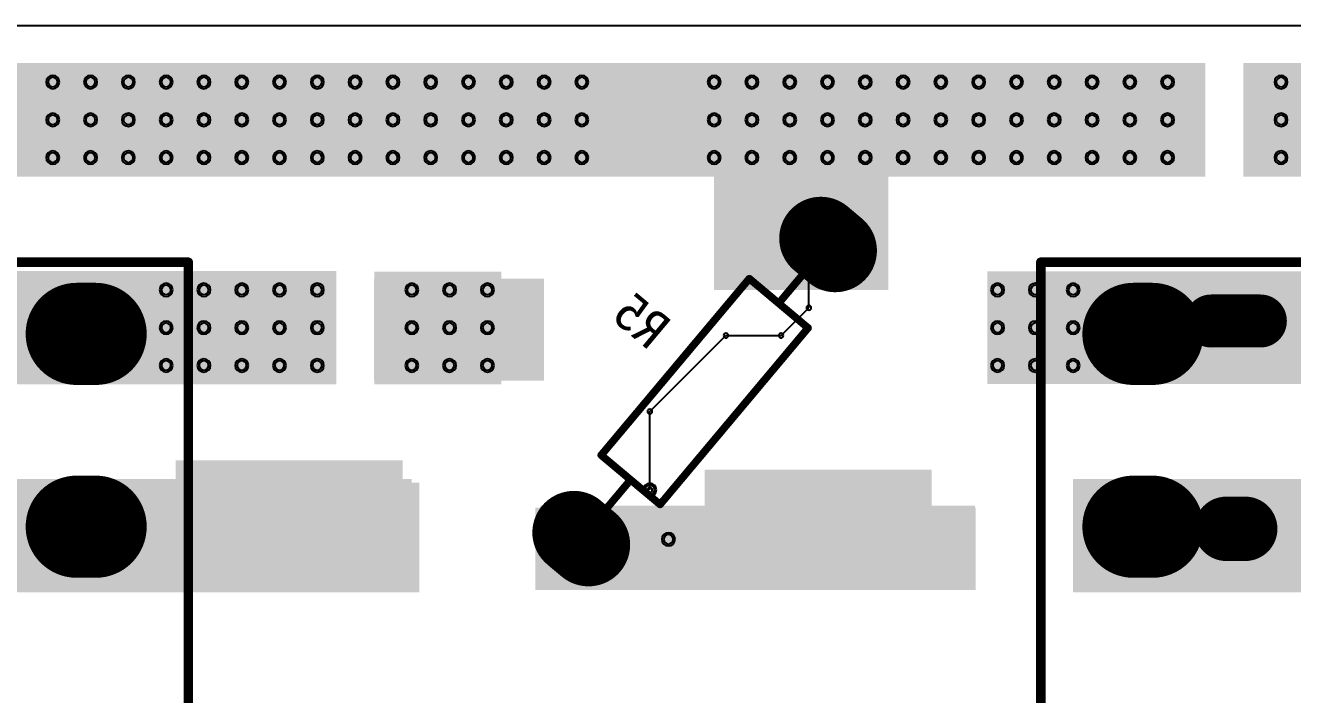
# Model space of a CAD drawing. Header units: inches. Extents: x 32166 to 34772, y 2386 to 4229.
# Drawn here: x 33479.7 to 33624.6, y 3195.5 to 3272.1 of the extents above; entities that cross this region are included whole.
import ezdxf

# ---------------------------------------------------------------- set-up
doc = ezdxf.new("R2010")
doc.units = ezdxf.units.IN
doc.header["$LTSCALE"] = 0.64311
doc.header["$MEASUREMENT"] = 0
for name, color, linetype in [('BOTTOMLAYER', 5, 'CONTINUOUS'), ('BOTTOMOVERLAY', 54, 'CONTINUOUS'), ('BOTTOMPASTE', 16, 'CONTINUOUS'), ('BOTTOMSOLDER', 6, 'CONTINUOUS'), ('KEEPOUTLAYER', 6, 'CONTINUOUS'), ('MULTILAYER', 9, 'CONTINUOUS')]:
    doc.layers.add(name, color=color, linetype=linetype)
doc.styles.get("Standard").update_dxf_attribs({"font": 'txt', "width": 0.8})

msp = doc.modelspace()

# ---------------------------------------------------------------- linework, layer by layer
at = {"layer": 'BOTTOMLAYER'}
for p, q in [((33569.28, 3239.77), (33569.28, 3244.72)), ((33566.1, 3236.59), (33569.28, 3239.77)), ((33551.1, 3227.9), (33559.8, 3236.59)), ((33559.8, 3236.59), (33566.1, 3236.59)), ((33551.1, 3218.96), (33551.1, 3227.9))]:
    msp.add_line(p, q, dxfattribs=at)
for points, const_width in [([(33572.3, 3246.31), (33570.65, 3247.7)], 8.64), ([(33568.78, 3245.14), (33569.78, 3244.31)], 2.16), ([(33485.59, 3236.78), (33487.75, 3236.78)], 10.8), ([(33606.38, 3236.78), (33608.54, 3236.78)], 10.8), ([(33620.89, 3238.26), (33615.27, 3238.26)], 5.18), ([(33485.59, 3214.74), (33487.75, 3214.74)], 10.8), ([(33606.38, 3214.74), (33608.54, 3214.74)], 10.8), ([(33544.09, 3212.68), (33542.43, 3214.07)], 8.64), ([(33619.16, 3214.5), (33617, 3214.5)], 6.48)]:
    msp.add_lwpolyline(points, dxfattribs=dict(at, const_width=const_width))
for points, const_width in [([(33572.03, 3249.35, 1), (33569.26, 3246.04, 1)], 4.32), ([(33573.69, 3247.96, 1), (33570.91, 3244.65, 1)], 4.32), ([(33569.13, 3245.55, 1), (33568.44, 3244.73, 1)], 1.08), ([(33570.12, 3244.72, 1), (33569.43, 3243.89, 1)], 1.08), ([(33488.29, 3236.78, 1), (33482.89, 3236.78, 1)], 5.4), ([(33490.45, 3236.78, 1), (33485.05, 3236.78, 1)], 5.4), ([(33609.08, 3236.78, 1), (33603.68, 3236.78, 1)], 5.4), ([(33611.24, 3236.78, 1), (33605.84, 3236.78, 1)], 5.4), ([(33615.27, 3239.55, 1), (33615.27, 3236.96, 1)], 2.59), ([(33620.89, 3239.55, 1), (33620.89, 3236.96, 1)], 2.59), ([(33488.29, 3214.74, 1), (33482.89, 3214.74, 1)], 5.4), ([(33490.45, 3214.74, 1), (33485.05, 3214.74, 1)], 5.4), ([(33609.08, 3214.74, 1), (33603.68, 3214.74, 1)], 5.4), ([(33611.24, 3214.74, 1), (33605.84, 3214.74, 1)], 5.4), ([(33543.82, 3215.73, 1), (33541.04, 3212.42, 1)], 4.32), ([(33617, 3216.12, 1), (33617, 3212.88, 1)], 3.24), ([(33619.16, 3216.12, 1), (33619.16, 3212.88, 1)], 3.24), ([(33545.48, 3214.34, 1), (33542.7, 3211.03, 1)], 4.32)]:
    msp.add_lwpolyline(points, format="xyb", close=True, dxfattribs=dict(at, const_width=const_width))
for centre, radius, start, end in [((33482.85, 3265.57), 0.54, 0, 180), ((33482.85, 3265.57), 0.54, 180, 0), ((33487.17, 3265.57), 0.54, 0, 180), ((33487.17, 3265.57), 0.54, 180, 0), ((33491.49, 3265.57), 0.54, 0, 180), ((33491.49, 3265.57), 0.54, 180, 0), ((33495.81, 3265.57), 0.54, 0, 180), ((33495.81, 3265.57), 0.54, 180, 0), ((33500.13, 3265.57), 0.54, 0, 180), ((33500.13, 3265.57), 0.54, 180, 0), ((33504.45, 3265.57), 0.54, 0, 180), ((33504.45, 3265.57), 0.54, 180, 0), ((33508.77, 3265.57), 0.54, 0, 180), ((33508.77, 3265.57), 0.54, 180, 0), ((33513.09, 3265.57), 0.54, 0, 180), ((33513.09, 3265.57), 0.54, 180, 0), ((33517.41, 3265.57), 0.54, 0, 180), ((33517.41, 3265.57), 0.54, 180, 0), ((33521.73, 3265.57), 0.54, 0, 180), ((33521.73, 3265.57), 0.54, 180, 0), ((33526.05, 3265.57), 0.54, 0, 180), ((33526.05, 3265.57), 0.54, 180, 0), ((33530.37, 3265.57), 0.54, 0, 180), ((33530.37, 3265.57), 0.54, 180, 0), ((33534.69, 3265.57), 0.54, 0, 180), ((33534.69, 3265.57), 0.54, 180, 0), ((33539.01, 3265.57), 0.54, 0, 180), ((33539.01, 3265.57), 0.54, 180, 0), ((33543.33, 3265.57), 0.54, 0, 180), ((33543.33, 3265.57), 0.54, 180, 0), ((33558.45, 3265.57), 0.54, 0, 180), ((33558.45, 3265.57), 0.54, 180, 0), ((33562.77, 3265.57), 0.54, 0, 180), ((33562.77, 3265.57), 0.54, 180, 0), ((33567.09, 3265.57), 0.54, 0, 180), ((33567.09, 3265.57), 0.54, 180, 0), ((33571.41, 3265.57), 0.54, 0, 180), ((33571.41, 3265.57), 0.54, 180, 0), ((33575.73, 3265.57), 0.54, 0, 180), ((33575.73, 3265.57), 0.54, 180, 0), ((33580.05, 3265.57), 0.54, 0, 180), ((33580.05, 3265.57), 0.54, 180, 0), ((33584.37, 3265.57), 0.54, 0, 180), ((33584.37, 3265.57), 0.54, 180, 0), ((33588.69, 3265.57), 0.54, 0, 180), ((33588.69, 3265.57), 0.54, 180, 0), ((33593.01, 3265.57), 0.54, 0, 180), ((33593.01, 3265.57), 0.54, 180, 0), ((33597.33, 3265.57), 0.54, 0, 180), ((33597.33, 3265.57), 0.54, 180, 0), ((33601.65, 3265.57), 0.54, 0, 180), ((33601.65, 3265.57), 0.54, 180, 0), ((33605.97, 3265.57), 0.54, 0, 180), ((33605.97, 3265.57), 0.54, 180, 0), ((33610.29, 3265.57), 0.54, 0, 180), ((33610.29, 3265.57), 0.54, 180, 0), ((33623.25, 3265.57), 0.54, 0, 180), ((33623.25, 3265.57), 0.54, 180, 0), ((33482.85, 3261.25), 0.54, 0, 180), ((33482.85, 3261.25), 0.54, 180, 0), ((33487.17, 3261.25), 0.54, 0, 180), ((33487.17, 3261.25), 0.54, 180, 0), ((33491.49, 3261.25), 0.54, 0, 180), ((33491.49, 3261.25), 0.54, 180, 0), ((33495.81, 3261.25), 0.54, 0, 180), ((33495.81, 3261.25), 0.54, 180, 0), ((33500.13, 3261.25), 0.54, 0, 180), ((33500.13, 3261.25), 0.54, 180, 0), ((33504.45, 3261.25), 0.54, 0, 180), ((33504.45, 3261.25), 0.54, 180, 0), ((33508.77, 3261.25), 0.54, 0, 180), ((33508.77, 3261.25), 0.54, 180, 0), ((33513.09, 3261.25), 0.54, 0, 180), ((33513.09, 3261.25), 0.54, 180, 0), ((33517.41, 3261.25), 0.54, 0, 180), ((33517.41, 3261.25), 0.54, 180, 0), ((33521.73, 3261.25), 0.54, 0, 180), ((33521.73, 3261.25), 0.54, 180, 0), ((33526.05, 3261.25), 0.54, 0, 180), ((33526.05, 3261.25), 0.54, 180, 0), ((33530.37, 3261.25), 0.54, 0, 180), ((33530.37, 3261.25), 0.54, 180, 0), ((33534.69, 3261.25), 0.54, 0, 180), ((33534.69, 3261.25), 0.54, 180, 0), ((33539.01, 3261.25), 0.54, 0, 180), ((33539.01, 3261.25), 0.54, 180, 0), ((33543.33, 3261.25), 0.54, 0, 180), ((33543.33, 3261.25), 0.54, 180, 0), ((33558.45, 3261.25), 0.54, 0, 180), ((33558.45, 3261.25), 0.54, 180, 0), ((33562.77, 3261.25), 0.54, 0, 180), ((33562.77, 3261.25), 0.54, 180, 0), ((33567.09, 3261.25), 0.54, 0, 180), ((33567.09, 3261.25), 0.54, 180, 0), ((33571.41, 3261.25), 0.54, 0, 180), ((33571.41, 3261.25), 0.54, 180, 0), ((33575.73, 3261.25), 0.54, 0, 180), ((33575.73, 3261.25), 0.54, 180, 0), ((33580.05, 3261.25), 0.54, 0, 180), ((33580.05, 3261.25), 0.54, 180, 0), ((33584.37, 3261.25), 0.54, 0, 180), ((33584.37, 3261.25), 0.54, 180, 0), ((33588.69, 3261.25), 0.54, 0, 180), ((33588.69, 3261.25), 0.54, 180, 0), ((33593.01, 3261.25), 0.54, 0, 180), ((33593.01, 3261.25), 0.54, 180, 0), ((33597.33, 3261.25), 0.54, 0, 180), ((33597.33, 3261.25), 0.54, 180, 0), ((33601.65, 3261.25), 0.54, 0, 180), ((33601.65, 3261.25), 0.54, 180, 0), ((33605.97, 3261.25), 0.54, 0, 180), ((33605.97, 3261.25), 0.54, 180, 0), ((33610.29, 3261.25), 0.54, 0, 180), ((33610.29, 3261.25), 0.54, 180, 0), ((33623.25, 3261.25), 0.54, 0, 180), ((33623.25, 3261.25), 0.54, 180, 0), ((33482.85, 3256.93), 0.54, 0, 180), ((33482.85, 3256.93), 0.54, 180, 0), ((33487.17, 3256.93), 0.54, 0, 180), ((33487.17, 3256.93), 0.54, 180, 0), ((33491.49, 3256.93), 0.54, 0, 180), ((33491.49, 3256.93), 0.54, 180, 0), ((33495.81, 3256.93), 0.54, 0, 180), ((33495.81, 3256.93), 0.54, 180, 0), ((33500.13, 3256.93), 0.54, 0, 180), ((33500.13, 3256.93), 0.54, 180, 0), ((33504.45, 3256.93), 0.54, 0, 180), ((33504.45, 3256.93), 0.54, 180, 0), ((33508.77, 3256.93), 0.54, 0, 180), ((33508.77, 3256.93), 0.54, 180, 0), ((33513.09, 3256.93), 0.54, 0, 180), ((33513.09, 3256.93), 0.54, 180, 0), ((33517.41, 3256.93), 0.54, 0, 180), ((33517.41, 3256.93), 0.54, 180, 0), ((33521.73, 3256.93), 0.54, 0, 180), ((33521.73, 3256.93), 0.54, 180, 0), ((33526.05, 3256.93), 0.54, 0, 180), ((33526.05, 3256.93), 0.54, 180, 0), ((33530.37, 3256.93), 0.54, 0, 180), ((33530.37, 3256.93), 0.54, 180, 0), ((33534.69, 3256.93), 0.54, 0, 180), ((33534.69, 3256.93), 0.54, 180, 0), ((33539.01, 3256.93), 0.54, 0, 180), ((33539.01, 3256.93), 0.54, 180, 0), ((33543.33, 3256.93), 0.54, 0, 180), ((33543.33, 3256.93), 0.54, 180, 0), ((33558.45, 3256.93), 0.54, 0, 180), ((33558.45, 3256.93), 0.54, 180, 0), ((33562.77, 3256.93), 0.54, 0, 180), ((33562.77, 3256.93), 0.54, 180, 0), ((33567.09, 3256.93), 0.54, 0, 180), ((33567.09, 3256.93), 0.54, 180, 0), ((33571.41, 3256.93), 0.54, 0, 180), ((33571.41, 3256.93), 0.54, 180, 0), ((33575.73, 3256.93), 0.54, 0, 180), ((33575.73, 3256.93), 0.54, 180, 0), ((33580.05, 3256.93), 0.54, 0, 180), ((33580.05, 3256.93), 0.54, 180, 0), ((33584.37, 3256.93), 0.54, 0, 180), ((33584.37, 3256.93), 0.54, 180, 0), ((33588.69, 3256.93), 0.54, 0, 180), ((33588.69, 3256.93), 0.54, 180, 0), ((33593.01, 3256.93), 0.54, 0, 180), ((33593.01, 3256.93), 0.54, 180, 0), ((33597.33, 3256.93), 0.54, 0, 180), ((33597.33, 3256.93), 0.54, 180, 0), ((33601.65, 3256.93), 0.54, 0, 180), ((33601.65, 3256.93), 0.54, 180, 0), ((33605.97, 3256.93), 0.54, 0, 180), ((33605.97, 3256.93), 0.54, 180, 0), ((33610.29, 3256.93), 0.54, 0, 180), ((33610.29, 3256.93), 0.54, 180, 0), ((33623.25, 3256.93), 0.54, 0, 180), ((33623.25, 3256.93), 0.54, 180, 0), ((33569.28, 3244.72), 0.274, 0, 180), ((33569.28, 3244.72), 0.274, 180, 0), ((33495.81, 3241.81), 0.54, 0, 180), ((33500.13, 3241.81), 0.54, 0, 180), ((33504.45, 3241.81), 0.54, 0, 180), ((33508.77, 3241.81), 0.54, 0, 180), ((33513.09, 3241.81), 0.54, 0, 180), ((33523.89, 3241.81), 0.54, 0, 180), ((33528.21, 3241.81), 0.54, 0, 180), ((33532.53, 3241.81), 0.54, 0, 180), ((33590.85, 3241.81), 0.54, 0, 180), ((33595.17, 3241.81), 0.54, 0, 180), ((33599.49, 3241.81), 0.54, 0, 180), ((33495.81, 3241.81), 0.54, 180, 0), ((33500.13, 3241.81), 0.54, 180, 0), ((33504.45, 3241.81), 0.54, 180, 0), ((33508.77, 3241.81), 0.54, 180, 0), ((33513.09, 3241.81), 0.54, 180, 0), ((33523.89, 3241.81), 0.54, 180, 0), ((33528.21, 3241.81), 0.54, 180, 0), ((33532.53, 3241.81), 0.54, 180, 0), ((33590.85, 3241.81), 0.54, 180, 0), ((33595.17, 3241.81), 0.54, 180, 0), ((33599.49, 3241.81), 0.54, 180, 0), ((33569.28, 3239.77), 0.274, 0, 180), ((33569.28, 3239.77), 0.274, 0, 180), ((33569.28, 3239.77), 0.274, 180, 0), ((33569.28, 3239.77), 0.274, 180, 0), ((33495.81, 3237.49), 0.54, 0, 180), ((33500.13, 3237.49), 0.54, 0, 180), ((33504.45, 3237.49), 0.54, 0, 180), ((33508.77, 3237.49), 0.54, 0, 180), ((33513.09, 3237.49), 0.54, 0, 180), ((33523.89, 3237.49), 0.54, 0, 180), ((33528.21, 3237.49), 0.54, 0, 180), ((33532.53, 3237.49), 0.54, 0, 180), ((33590.85, 3237.49), 0.54, 0, 180), ((33595.17, 3237.49), 0.54, 0, 180), ((33599.49, 3237.49), 0.54, 0, 180), ((33495.81, 3237.49), 0.54, 180, 0), ((33500.13, 3237.49), 0.54, 180, 0), ((33504.45, 3237.49), 0.54, 180, 0), ((33508.77, 3237.49), 0.54, 180, 0), ((33513.09, 3237.49), 0.54, 180, 0), ((33523.89, 3237.49), 0.54, 180, 0), ((33528.21, 3237.49), 0.54, 180, 0), ((33532.53, 3237.49), 0.54, 180, 0), ((33559.8, 3236.59), 0.274, 0, 180), ((33559.8, 3236.59), 0.274, 0, 180), ((33559.8, 3236.59), 0.274, 180, 0), ((33559.8, 3236.59), 0.274, 180, 0), ((33566.1, 3236.59), 0.274, 0, 180), ((33566.1, 3236.59), 0.274, 0, 180), ((33566.1, 3236.59), 0.274, 180, 0), ((33566.1, 3236.59), 0.274, 180, 0), ((33590.85, 3237.49), 0.54, 180, 0), ((33595.17, 3237.49), 0.54, 180, 0), ((33599.49, 3237.49), 0.54, 180, 0), ((33495.81, 3233.17), 0.54, 0, 180), ((33500.13, 3233.17), 0.54, 0, 180), ((33504.45, 3233.17), 0.54, 0, 180), ((33508.77, 3233.17), 0.54, 0, 180), ((33513.09, 3233.17), 0.54, 0, 180), ((33523.89, 3233.17), 0.54, 0, 180), ((33528.21, 3233.17), 0.54, 0, 180), ((33532.53, 3233.17), 0.54, 0, 180), ((33590.85, 3233.17), 0.54, 0, 180), ((33595.17, 3233.17), 0.54, 0, 180), ((33599.49, 3233.17), 0.54, 0, 180), ((33495.81, 3233.17), 0.54, 180, 0), ((33500.13, 3233.17), 0.54, 180, 0), ((33504.45, 3233.17), 0.54, 180, 0), ((33508.77, 3233.17), 0.54, 180, 0), ((33513.09, 3233.17), 0.54, 180, 0), ((33523.89, 3233.17), 0.54, 180, 0), ((33528.21, 3233.17), 0.54, 180, 0), ((33532.53, 3233.17), 0.54, 180, 0), ((33590.85, 3233.17), 0.54, 180, 0), ((33595.17, 3233.17), 0.54, 180, 0), ((33599.49, 3233.17), 0.54, 180, 0), ((33551.1, 3227.9), 0.274, 0, 180), ((33551.1, 3227.9), 0.274, 0, 180), ((33551.1, 3227.9), 0.274, 180, 0), ((33551.1, 3227.9), 0.274, 180, 0), ((33551.1, 3218.96), 0.54, 0, 180), ((33551.1, 3218.96), 0.54, 180, 0), ((33551.1, 3218.96), 0.274, 0, 180), ((33551.1, 3218.96), 0.274, 180, 0), ((33553.22, 3213.3), 0.54, 0, 180), ((33553.22, 3213.3), 0.54, 180, 0)]:
    msp.add_arc(centre, radius, start, end, dxfattribs=at)
for points in [[(33141.57, 3254.77), (33614.61, 3254.77), (33141.57, 3267.73), (33614.61, 3267.73)], [(33618.93, 3254.77), (34058.14, 3254.77), (33618.93, 3267.73), (34058.14, 3267.73)], [(33558.45, 3241.81), (33577.89, 3241.81), (33558.45, 3256.93), (33577.89, 3256.93)], [(33414.16, 3231.01), (33498.18, 3231.01), (33414.16, 3243.97), (33498.18, 3243.97)], [(33495.81, 3231.01), (33515.25, 3231.01), (33495.81, 3243.97), (33515.25, 3243.97)], [(33519.61, 3231.01), (33534.13, 3231.01), (33519.61, 3243.88), (33534.13, 3243.88)], [(33589.68, 3231.05), (33658.5, 3231.05), (33589.68, 3243.93), (33658.5, 3243.93)], [(33522.4, 3221.9), (33497.34, 3221.9), (33522.4, 3211.1), (33497.34, 3211.1)], [(33582.88, 3220.82), (33557.82, 3220.82), (33582.88, 3212.18), (33557.82, 3212.18)], [(33446.13, 3207.25), (33523.89, 3207.25), (33446.13, 3220.21), (33523.89, 3220.21)], [(33599.49, 3207.25), (33677.25, 3207.25), (33599.49, 3220.21), (33677.25, 3220.21)], [(33538.01, 3207.51), (33588.34, 3207.51), (33538.01, 3216.93), (33588.34, 3216.93)]]:
    msp.add_solid(points, dxfattribs=at)
at = {"layer": 'BOTTOMOVERLAY'}
for points, const_width in [([(33442.18, 3244.98), (33498.34, 3244.98)], 1.08), ([(33498.34, 3119.7), (33498.34, 3244.98)], 1.08), ([(33595.79, 3119.7), (33595.79, 3244.98)], 1.08), ([(33595.79, 3244.98), (33651.95, 3244.98)], 1.08), ([(33565.83, 3240.28), (33568.65, 3243.64)], 0.864), ([(33545.54, 3222.92), (33562.47, 3243.1)], 0.864), ([(33562.47, 3243.1), (33569.19, 3237.46)], 0.864), ([(33552.27, 3217.28), (33569.19, 3237.46)], 0.864), ([(33545.54, 3222.92), (33552.27, 3217.28)], 0.864), ([(33546.08, 3216.74), (33548.9, 3220.1)], 0.864)]:
    msp.add_lwpolyline(points, dxfattribs=dict(at, const_width=const_width))
for points, const_width in [([(33498.61, 3244.98, 1), (33498.07, 3244.98, 1)], 0.54), ([(33498.61, 3244.98, 1), (33498.07, 3244.98, 1)], 0.54), ([(33596.06, 3244.98, 1), (33595.52, 3244.98, 1)], 0.54), ([(33596.06, 3244.98, 1), (33595.52, 3244.98, 1)], 0.54), ([(33568.79, 3243.8, 1), (33568.51, 3243.47, 1)], 0.432), ([(33562.61, 3243.26, 1), (33562.33, 3242.93, 1)], 0.432), ([(33562.61, 3243.26, 1), (33562.33, 3242.93, 1)], 0.432), ([(33565.97, 3240.44, 1), (33565.69, 3240.11, 1)], 0.432), ([(33569.33, 3237.62, 1), (33569.05, 3237.29, 1)], 0.432), ([(33569.33, 3237.62, 1), (33569.05, 3237.29, 1)], 0.432), ([(33545.68, 3223.09, 1), (33545.4, 3222.76, 1)], 0.432), ([(33545.68, 3223.09, 1), (33545.4, 3222.76, 1)], 0.432), ([(33549.04, 3220.27, 1), (33548.76, 3219.94, 1)], 0.432), ([(33552.4, 3217.45, 1), (33552.13, 3217.12, 1)], 0.432), ([(33552.4, 3217.45, 1), (33552.13, 3217.12, 1)], 0.432), ([(33546.22, 3216.91, 1), (33545.94, 3216.58, 1)], 0.432)]:
    msp.add_lwpolyline(points, format="xyb", close=True, dxfattribs=dict(at, const_width=const_width))
at = {"layer": 'BOTTOMPASTE'}
for points, const_width in [([(33572.3, 3246.31), (33570.65, 3247.7)], 8.64), ([(33568.78, 3245.14), (33569.78, 3244.31)], 2.16)]:
    msp.add_lwpolyline(points, dxfattribs=dict(at, const_width=const_width))
for points, const_width in [([(33572.03, 3249.35, 1), (33569.26, 3246.04, 1)], 4.32), ([(33573.69, 3247.96, 1), (33570.91, 3244.65, 1)], 4.32), ([(33569.13, 3245.55, 1), (33568.44, 3244.73, 1)], 1.08), ([(33570.12, 3244.72, 1), (33569.43, 3243.89, 1)], 1.08)]:
    msp.add_lwpolyline(points, format="xyb", close=True, dxfattribs=dict(at, const_width=const_width))
at = {"layer": 'BOTTOMSOLDER'}
for points, const_width in [([(33572.3, 3246.31), (33570.65, 3247.7)], 9.52), ([(33568.78, 3245.14), (33569.78, 3244.31)], 3.04), ([(33485.59, 3236.78), (33487.75, 3236.78)], 11.68), ([(33606.38, 3236.78), (33608.54, 3236.78)], 11.68), ([(33620.89, 3238.26), (33615.27, 3238.26)], 6.06), ([(33485.59, 3214.74), (33487.75, 3214.74)], 11.68), ([(33606.38, 3214.74), (33608.54, 3214.74)], 11.68), ([(33544.09, 3212.68), (33542.43, 3214.07)], 9.52), ([(33619.16, 3214.5), (33617, 3214.5)], 7.36)]:
    msp.add_lwpolyline(points, dxfattribs=dict(at, const_width=const_width))
for points, const_width in [([(33572.18, 3249.52, 1), (33569.12, 3245.87, 1)], 4.76), ([(33573.83, 3248.13, 1), (33570.77, 3244.48, 1)], 4.76), ([(33569.27, 3245.72, 1), (33568.3, 3244.56, 1)], 1.52), ([(33570.27, 3244.89, 1), (33569.29, 3243.73, 1)], 1.52), ([(33488.51, 3236.78, 1), (33482.67, 3236.78, 1)], 5.84), ([(33490.67, 3236.78, 1), (33484.83, 3236.78, 1)], 5.84), ([(33609.3, 3236.78, 1), (33603.46, 3236.78, 1)], 5.84), ([(33611.46, 3236.78, 1), (33605.62, 3236.78, 1)], 5.84), ([(33615.27, 3239.77, 1), (33615.27, 3236.74, 1)], 3.03), ([(33620.89, 3239.77, 1), (33620.89, 3236.74, 1)], 3.03), ([(33488.51, 3214.74, 1), (33482.67, 3214.74, 1)], 5.84), ([(33490.67, 3214.74, 1), (33484.83, 3214.74, 1)], 5.84), ([(33609.3, 3214.74, 1), (33603.46, 3214.74, 1)], 5.84), ([(33611.46, 3214.74, 1), (33605.62, 3214.74, 1)], 5.84), ([(33543.96, 3215.9, 1), (33540.9, 3212.25, 1)], 4.76), ([(33617, 3216.34, 1), (33617, 3212.66, 1)], 3.68), ([(33619.16, 3216.34, 1), (33619.16, 3212.66, 1)], 3.68), ([(33545.62, 3214.51, 1), (33542.56, 3210.86, 1)], 4.76)]:
    msp.add_lwpolyline(points, format="xyb", close=True, dxfattribs=dict(at, const_width=const_width))
for centre, start, end in [((33482.85, 3265.57), 0, 180), ((33482.85, 3265.57), 180, 0), ((33487.17, 3265.57), 0, 180), ((33487.17, 3265.57), 180, 0), ((33491.49, 3265.57), 0, 180), ((33491.49, 3265.57), 180, 0), ((33495.81, 3265.57), 0, 180), ((33495.81, 3265.57), 180, 0), ((33500.13, 3265.57), 0, 180), ((33500.13, 3265.57), 180, 0), ((33504.45, 3265.57), 0, 180), ((33504.45, 3265.57), 180, 0), ((33508.77, 3265.57), 0, 180), ((33508.77, 3265.57), 180, 0), ((33513.09, 3265.57), 0, 180), ((33513.09, 3265.57), 180, 0), ((33517.41, 3265.57), 0, 180), ((33517.41, 3265.57), 180, 0), ((33521.73, 3265.57), 0, 180), ((33521.73, 3265.57), 180, 0), ((33526.05, 3265.57), 0, 180), ((33526.05, 3265.57), 180, 0), ((33530.37, 3265.57), 0, 180), ((33530.37, 3265.57), 180, 0), ((33534.69, 3265.57), 0, 180), ((33534.69, 3265.57), 180, 0), ((33539.01, 3265.57), 0, 180), ((33539.01, 3265.57), 180, 0), ((33543.33, 3265.57), 0, 180), ((33543.33, 3265.57), 180, 0), ((33558.45, 3265.57), 0, 180), ((33558.45, 3265.57), 180, 0), ((33562.77, 3265.57), 0, 180), ((33562.77, 3265.57), 180, 0), ((33567.09, 3265.57), 0, 180), ((33567.09, 3265.57), 180, 0), ((33571.41, 3265.57), 0, 180), ((33571.41, 3265.57), 180, 0), ((33575.73, 3265.57), 0, 180), ((33575.73, 3265.57), 180, 0), ((33580.05, 3265.57), 0, 180), ((33580.05, 3265.57), 180, 0), ((33584.37, 3265.57), 0, 180), ((33584.37, 3265.57), 180, 0), ((33588.69, 3265.57), 0, 180), ((33588.69, 3265.57), 180, 0), ((33593.01, 3265.57), 0, 180), ((33593.01, 3265.57), 180, 0), ((33597.33, 3265.57), 0, 180), ((33597.33, 3265.57), 180, 0), ((33601.65, 3265.57), 0, 180), ((33601.65, 3265.57), 180, 0), ((33605.97, 3265.57), 0, 180), ((33605.97, 3265.57), 180, 0), ((33610.29, 3265.57), 0, 180), ((33610.29, 3265.57), 180, 0), ((33623.25, 3265.57), 0, 180), ((33623.25, 3265.57), 180, 0), ((33482.85, 3261.25), 0, 180), ((33482.85, 3261.25), 180, 0), ((33487.17, 3261.25), 0, 180), ((33487.17, 3261.25), 180, 0), ((33491.49, 3261.25), 0, 180), ((33491.49, 3261.25), 180, 0), ((33495.81, 3261.25), 0, 180), ((33495.81, 3261.25), 180, 0), ((33500.13, 3261.25), 0, 180), ((33500.13, 3261.25), 180, 0), ((33504.45, 3261.25), 0, 180), ((33504.45, 3261.25), 180, 0), ((33508.77, 3261.25), 0, 180), ((33508.77, 3261.25), 180, 0), ((33513.09, 3261.25), 0, 180), ((33513.09, 3261.25), 180, 0), ((33517.41, 3261.25), 0, 180), ((33517.41, 3261.25), 180, 0), ((33521.73, 3261.25), 0, 180), ((33521.73, 3261.25), 180, 0), ((33526.05, 3261.25), 0, 180), ((33526.05, 3261.25), 180, 0), ((33530.37, 3261.25), 0, 180), ((33530.37, 3261.25), 180, 0), ((33534.69, 3261.25), 0, 180), ((33534.69, 3261.25), 180, 0), ((33539.01, 3261.25), 0, 180), ((33539.01, 3261.25), 180, 0), ((33543.33, 3261.25), 0, 180), ((33543.33, 3261.25), 180, 0), ((33558.45, 3261.25), 0, 180), ((33558.45, 3261.25), 180, 0), ((33562.77, 3261.25), 0, 180), ((33562.77, 3261.25), 180, 0), ((33567.09, 3261.25), 0, 180), ((33567.09, 3261.25), 180, 0), ((33571.41, 3261.25), 0, 180), ((33571.41, 3261.25), 180, 0), ((33575.73, 3261.25), 0, 180), ((33575.73, 3261.25), 180, 0), ((33580.05, 3261.25), 0, 180), ((33580.05, 3261.25), 180, 0), ((33584.37, 3261.25), 0, 180), ((33584.37, 3261.25), 180, 0), ((33588.69, 3261.25), 0, 180), ((33588.69, 3261.25), 180, 0), ((33593.01, 3261.25), 0, 180), ((33593.01, 3261.25), 180, 0), ((33597.33, 3261.25), 0, 180), ((33597.33, 3261.25), 180, 0), ((33601.65, 3261.25), 0, 180), ((33601.65, 3261.25), 180, 0), ((33605.97, 3261.25), 0, 180), ((33605.97, 3261.25), 180, 0), ((33610.29, 3261.25), 0, 180), ((33610.29, 3261.25), 180, 0), ((33623.25, 3261.25), 0, 180), ((33623.25, 3261.25), 180, 0), ((33482.85, 3256.93), 0, 180), ((33482.85, 3256.93), 180, 0), ((33487.17, 3256.93), 0, 180), ((33487.17, 3256.93), 180, 0), ((33491.49, 3256.93), 0, 180), ((33491.49, 3256.93), 180, 0), ((33495.81, 3256.93), 0, 180), ((33495.81, 3256.93), 180, 0), ((33500.13, 3256.93), 0, 180), ((33500.13, 3256.93), 180, 0), ((33504.45, 3256.93), 0, 180), ((33504.45, 3256.93), 180, 0), ((33508.77, 3256.93), 0, 180), ((33508.77, 3256.93), 180, 0), ((33513.09, 3256.93), 0, 180), ((33513.09, 3256.93), 180, 0), ((33517.41, 3256.93), 0, 180), ((33517.41, 3256.93), 180, 0), ((33521.73, 3256.93), 0, 180), ((33521.73, 3256.93), 180, 0), ((33526.05, 3256.93), 0, 180), ((33526.05, 3256.93), 180, 0), ((33530.37, 3256.93), 0, 180), ((33530.37, 3256.93), 180, 0), ((33534.69, 3256.93), 0, 180), ((33534.69, 3256.93), 180, 0), ((33539.01, 3256.93), 0, 180), ((33539.01, 3256.93), 180, 0), ((33543.33, 3256.93), 0, 180), ((33543.33, 3256.93), 180, 0), ((33558.45, 3256.93), 0, 180), ((33558.45, 3256.93), 180, 0), ((33562.77, 3256.93), 0, 180), ((33562.77, 3256.93), 180, 0), ((33567.09, 3256.93), 0, 180), ((33567.09, 3256.93), 180, 0), ((33571.41, 3256.93), 0, 180), ((33571.41, 3256.93), 180, 0), ((33575.73, 3256.93), 0, 180), ((33575.73, 3256.93), 180, 0), ((33580.05, 3256.93), 0, 180), ((33580.05, 3256.93), 180, 0), ((33584.37, 3256.93), 0, 180), ((33584.37, 3256.93), 180, 0), ((33588.69, 3256.93), 0, 180), ((33588.69, 3256.93), 180, 0), ((33593.01, 3256.93), 0, 180), ((33593.01, 3256.93), 180, 0), ((33597.33, 3256.93), 0, 180), ((33597.33, 3256.93), 180, 0), ((33601.65, 3256.93), 0, 180), ((33601.65, 3256.93), 180, 0), ((33605.97, 3256.93), 0, 180), ((33605.97, 3256.93), 180, 0), ((33610.29, 3256.93), 0, 180), ((33610.29, 3256.93), 180, 0), ((33623.25, 3256.93), 0, 180), ((33623.25, 3256.93), 180, 0), ((33495.81, 3241.81), 0, 180), ((33500.13, 3241.81), 0, 180), ((33504.45, 3241.81), 0, 180), ((33508.77, 3241.81), 0, 180), ((33513.09, 3241.81), 0, 180), ((33523.89, 3241.81), 0, 180), ((33528.21, 3241.81), 0, 180), ((33532.53, 3241.81), 0, 180), ((33590.85, 3241.81), 0, 180), ((33595.17, 3241.81), 0, 180), ((33599.49, 3241.81), 0, 180), ((33495.81, 3241.81), 180, 0), ((33500.13, 3241.81), 180, 0), ((33504.45, 3241.81), 180, 0), ((33508.77, 3241.81), 180, 0), ((33513.09, 3241.81), 180, 0), ((33523.89, 3241.81), 180, 0), ((33528.21, 3241.81), 180, 0), ((33532.53, 3241.81), 180, 0), ((33590.85, 3241.81), 180, 0), ((33595.17, 3241.81), 180, 0), ((33599.49, 3241.81), 180, 0), ((33495.81, 3237.49), 0, 180), ((33500.13, 3237.49), 0, 180), ((33504.45, 3237.49), 0, 180), ((33508.77, 3237.49), 0, 180), ((33513.09, 3237.49), 0, 180), ((33523.89, 3237.49), 0, 180), ((33528.21, 3237.49), 0, 180), ((33532.53, 3237.49), 0, 180), ((33590.85, 3237.49), 0, 180), ((33595.17, 3237.49), 0, 180), ((33599.49, 3237.49), 0, 180), ((33495.81, 3237.49), 180, 0), ((33500.13, 3237.49), 180, 0), ((33504.45, 3237.49), 180, 0), ((33508.77, 3237.49), 180, 0), ((33513.09, 3237.49), 180, 0), ((33523.89, 3237.49), 180, 0), ((33528.21, 3237.49), 180, 0), ((33532.53, 3237.49), 180, 0), ((33590.85, 3237.49), 180, 0), ((33595.17, 3237.49), 180, 0), ((33599.49, 3237.49), 180, 0), ((33495.81, 3233.17), 0, 180), ((33500.13, 3233.17), 0, 180), ((33504.45, 3233.17), 0, 180), ((33508.77, 3233.17), 0, 180), ((33513.09, 3233.17), 0, 180), ((33523.89, 3233.17), 0, 180), ((33528.21, 3233.17), 0, 180), ((33532.53, 3233.17), 0, 180), ((33590.85, 3233.17), 0, 180), ((33595.17, 3233.17), 0, 180), ((33599.49, 3233.17), 0, 180), ((33495.81, 3233.17), 180, 0), ((33500.13, 3233.17), 180, 0), ((33504.45, 3233.17), 180, 0), ((33508.77, 3233.17), 180, 0), ((33513.09, 3233.17), 180, 0), ((33523.89, 3233.17), 180, 0), ((33528.21, 3233.17), 180, 0), ((33532.53, 3233.17), 180, 0), ((33590.85, 3233.17), 180, 0), ((33595.17, 3233.17), 180, 0), ((33599.49, 3233.17), 180, 0), ((33551.1, 3218.96), 0, 180), ((33551.1, 3218.96), 180, 0), ((33553.22, 3213.3), 0, 180), ((33553.22, 3213.3), 180, 0)]:
    msp.add_arc(centre, 0.759, start, end, dxfattribs=at)
for points in [[(33141.57, 3255.2), (33614.61, 3255.2), (33141.57, 3267.73), (33614.61, 3267.73)], [(33618.93, 3254.77), (34058.1, 3254.77), (33618.93, 3267.73), (34058.1, 3267.73)], [(33558.45, 3241.81), (33578.36, 3241.81), (33558.45, 3257.28), (33578.36, 3257.28)], [(33497.97, 3231.44), (33515.25, 3231.44), (33497.97, 3243.97), (33515.25, 3243.97)], [(33519.57, 3231.44), (33539.01, 3231.44), (33519.57, 3243.11), (33539.01, 3243.11)], [(33522.83, 3222.34), (33496.9, 3222.34), (33522.83, 3210.66), (33496.9, 3210.66)], [(33583.31, 3221.26), (33557.38, 3221.26), (33583.31, 3211.74), (33557.38, 3211.74)], [(33446.13, 3207.25), (33524.75, 3207.25), (33446.13, 3219.78), (33524.75, 3219.78)], [(33599.49, 3208.11), (33676.82, 3208.11), (33599.49, 3219.78), (33676.82, 3219.78)], [(33538.58, 3208.11), (33588.26, 3208.11), (33538.58, 3217.14), (33588.26, 3217.14)]]:
    msp.add_solid(points, dxfattribs=at)
at = {"layer": 'KEEPOUTLAYER'}
msp.add_line((32893.17, 3272.05), (34340.37, 3272.05), dxfattribs=at)
at = {"layer": 'MULTILAYER'}
for points, const_width in [([(33485.59, 3236.78), (33487.75, 3236.78)], 10.8), ([(33606.38, 3236.78), (33608.54, 3236.78)], 10.8), ([(33620.89, 3238.26), (33615.27, 3238.26)], 5.18), ([(33485.59, 3214.74), (33487.75, 3214.74)], 10.8), ([(33606.38, 3214.74), (33608.54, 3214.74)], 10.8), ([(33544.09, 3212.68), (33542.43, 3214.07)], 8.64), ([(33619.16, 3214.5), (33617, 3214.5)], 6.48)]:
    msp.add_lwpolyline(points, dxfattribs=dict(at, const_width=const_width))
for points, const_width in [([(33488.29, 3236.78, 1), (33482.89, 3236.78, 1)], 5.4), ([(33490.45, 3236.78, 1), (33485.05, 3236.78, 1)], 5.4), ([(33609.08, 3236.78, 1), (33603.68, 3236.78, 1)], 5.4), ([(33611.24, 3236.78, 1), (33605.84, 3236.78, 1)], 5.4), ([(33615.27, 3239.55, 1), (33615.27, 3236.96, 1)], 2.59), ([(33620.89, 3239.55, 1), (33620.89, 3236.96, 1)], 2.59), ([(33488.29, 3214.74, 1), (33482.89, 3214.74, 1)], 5.4), ([(33490.45, 3214.74, 1), (33485.05, 3214.74, 1)], 5.4), ([(33609.08, 3214.74, 1), (33603.68, 3214.74, 1)], 5.4), ([(33611.24, 3214.74, 1), (33605.84, 3214.74, 1)], 5.4), ([(33543.82, 3215.73, 1), (33541.04, 3212.42, 1)], 4.32), ([(33617, 3216.12, 1), (33617, 3212.88, 1)], 3.24), ([(33619.16, 3216.12, 1), (33619.16, 3212.88, 1)], 3.24), ([(33545.48, 3214.34, 1), (33542.7, 3211.03, 1)], 4.32)]:
    msp.add_lwpolyline(points, format="xyb", close=True, dxfattribs=dict(at, const_width=const_width))
for centre, start, end in [((33482.85, 3265.57), 0, 180), ((33482.85, 3265.57), 180, 0), ((33487.17, 3265.57), 0, 180), ((33487.17, 3265.57), 180, 0), ((33491.49, 3265.57), 0, 180), ((33491.49, 3265.57), 180, 0), ((33495.81, 3265.57), 0, 180), ((33495.81, 3265.57), 180, 0), ((33500.13, 3265.57), 0, 180), ((33500.13, 3265.57), 180, 0), ((33504.45, 3265.57), 0, 180), ((33504.45, 3265.57), 180, 0), ((33508.77, 3265.57), 0, 180), ((33508.77, 3265.57), 180, 0), ((33513.09, 3265.57), 0, 180), ((33513.09, 3265.57), 180, 0), ((33517.41, 3265.57), 0, 180), ((33517.41, 3265.57), 180, 0), ((33521.73, 3265.57), 0, 180), ((33521.73, 3265.57), 180, 0), ((33526.05, 3265.57), 0, 180), ((33526.05, 3265.57), 180, 0), ((33530.37, 3265.57), 0, 180), ((33530.37, 3265.57), 180, 0), ((33534.69, 3265.57), 0, 180), ((33534.69, 3265.57), 180, 0), ((33539.01, 3265.57), 0, 180), ((33539.01, 3265.57), 180, 0), ((33543.33, 3265.57), 0, 180), ((33543.33, 3265.57), 180, 0), ((33558.45, 3265.57), 0, 180), ((33558.45, 3265.57), 180, 0), ((33562.77, 3265.57), 0, 180), ((33562.77, 3265.57), 180, 0), ((33567.09, 3265.57), 0, 180), ((33567.09, 3265.57), 180, 0), ((33571.41, 3265.57), 0, 180), ((33571.41, 3265.57), 180, 0), ((33575.73, 3265.57), 0, 180), ((33575.73, 3265.57), 180, 0), ((33580.05, 3265.57), 0, 180), ((33580.05, 3265.57), 180, 0), ((33584.37, 3265.57), 0, 180), ((33584.37, 3265.57), 180, 0), ((33588.69, 3265.57), 0, 180), ((33588.69, 3265.57), 180, 0), ((33593.01, 3265.57), 0, 180), ((33593.01, 3265.57), 180, 0), ((33597.33, 3265.57), 0, 180), ((33597.33, 3265.57), 180, 0), ((33601.65, 3265.57), 0, 180), ((33601.65, 3265.57), 180, 0), ((33605.97, 3265.57), 0, 180), ((33605.97, 3265.57), 180, 0), ((33610.29, 3265.57), 0, 180), ((33610.29, 3265.57), 180, 0), ((33623.25, 3265.57), 0, 180), ((33623.25, 3265.57), 180, 0), ((33482.85, 3261.25), 0, 180), ((33482.85, 3261.25), 180, 0), ((33487.17, 3261.25), 0, 180), ((33487.17, 3261.25), 180, 0), ((33491.49, 3261.25), 0, 180), ((33491.49, 3261.25), 180, 0), ((33495.81, 3261.25), 0, 180), ((33495.81, 3261.25), 180, 0), ((33500.13, 3261.25), 0, 180), ((33500.13, 3261.25), 180, 0), ((33504.45, 3261.25), 0, 180), ((33504.45, 3261.25), 180, 0), ((33508.77, 3261.25), 0, 180), ((33508.77, 3261.25), 180, 0), ((33513.09, 3261.25), 0, 180), ((33513.09, 3261.25), 180, 0), ((33517.41, 3261.25), 0, 180), ((33517.41, 3261.25), 180, 0), ((33521.73, 3261.25), 0, 180), ((33521.73, 3261.25), 180, 0), ((33526.05, 3261.25), 0, 180), ((33526.05, 3261.25), 180, 0), ((33530.37, 3261.25), 0, 180), ((33530.37, 3261.25), 180, 0), ((33534.69, 3261.25), 0, 180), ((33534.69, 3261.25), 180, 0), ((33539.01, 3261.25), 0, 180), ((33539.01, 3261.25), 180, 0), ((33543.33, 3261.25), 0, 180), ((33543.33, 3261.25), 180, 0), ((33558.45, 3261.25), 0, 180), ((33558.45, 3261.25), 180, 0), ((33562.77, 3261.25), 0, 180), ((33562.77, 3261.25), 180, 0), ((33567.09, 3261.25), 0, 180), ((33567.09, 3261.25), 180, 0), ((33571.41, 3261.25), 0, 180), ((33571.41, 3261.25), 180, 0), ((33575.73, 3261.25), 0, 180), ((33575.73, 3261.25), 180, 0), ((33580.05, 3261.25), 0, 180), ((33580.05, 3261.25), 180, 0), ((33584.37, 3261.25), 0, 180), ((33584.37, 3261.25), 180, 0), ((33588.69, 3261.25), 0, 180), ((33588.69, 3261.25), 180, 0), ((33593.01, 3261.25), 0, 180), ((33593.01, 3261.25), 180, 0), ((33597.33, 3261.25), 0, 180), ((33597.33, 3261.25), 180, 0), ((33601.65, 3261.25), 0, 180), ((33601.65, 3261.25), 180, 0), ((33605.97, 3261.25), 0, 180), ((33605.97, 3261.25), 180, 0), ((33610.29, 3261.25), 0, 180), ((33610.29, 3261.25), 180, 0), ((33623.25, 3261.25), 0, 180), ((33623.25, 3261.25), 180, 0), ((33482.85, 3256.93), 0, 180), ((33482.85, 3256.93), 180, 0), ((33487.17, 3256.93), 0, 180), ((33487.17, 3256.93), 180, 0), ((33491.49, 3256.93), 0, 180), ((33491.49, 3256.93), 180, 0), ((33495.81, 3256.93), 0, 180), ((33495.81, 3256.93), 180, 0), ((33500.13, 3256.93), 0, 180), ((33500.13, 3256.93), 180, 0), ((33504.45, 3256.93), 0, 180), ((33504.45, 3256.93), 180, 0), ((33508.77, 3256.93), 0, 180), ((33508.77, 3256.93), 180, 0), ((33513.09, 3256.93), 0, 180), ((33513.09, 3256.93), 180, 0), ((33517.41, 3256.93), 0, 180), ((33517.41, 3256.93), 180, 0), ((33521.73, 3256.93), 0, 180), ((33521.73, 3256.93), 180, 0), ((33526.05, 3256.93), 0, 180), ((33526.05, 3256.93), 180, 0), ((33530.37, 3256.93), 0, 180), ((33530.37, 3256.93), 180, 0), ((33534.69, 3256.93), 0, 180), ((33534.69, 3256.93), 180, 0), ((33539.01, 3256.93), 0, 180), ((33539.01, 3256.93), 180, 0), ((33543.33, 3256.93), 0, 180), ((33543.33, 3256.93), 180, 0), ((33558.45, 3256.93), 0, 180), ((33558.45, 3256.93), 180, 0), ((33562.77, 3256.93), 0, 180), ((33562.77, 3256.93), 180, 0), ((33567.09, 3256.93), 0, 180), ((33567.09, 3256.93), 180, 0), ((33571.41, 3256.93), 0, 180), ((33571.41, 3256.93), 180, 0), ((33575.73, 3256.93), 0, 180), ((33575.73, 3256.93), 180, 0), ((33580.05, 3256.93), 0, 180), ((33580.05, 3256.93), 180, 0), ((33584.37, 3256.93), 0, 180), ((33584.37, 3256.93), 180, 0), ((33588.69, 3256.93), 0, 180), ((33588.69, 3256.93), 180, 0), ((33593.01, 3256.93), 0, 180), ((33593.01, 3256.93), 180, 0), ((33597.33, 3256.93), 0, 180), ((33597.33, 3256.93), 180, 0), ((33601.65, 3256.93), 0, 180), ((33601.65, 3256.93), 180, 0), ((33605.97, 3256.93), 0, 180), ((33605.97, 3256.93), 180, 0), ((33610.29, 3256.93), 0, 180), ((33610.29, 3256.93), 180, 0), ((33623.25, 3256.93), 0, 180), ((33623.25, 3256.93), 180, 0), ((33495.81, 3241.81), 0, 180), ((33500.13, 3241.81), 0, 180), ((33504.45, 3241.81), 0, 180), ((33508.77, 3241.81), 0, 180), ((33513.09, 3241.81), 0, 180), ((33523.89, 3241.81), 0, 180), ((33528.21, 3241.81), 0, 180), ((33532.53, 3241.81), 0, 180), ((33590.85, 3241.81), 0, 180), ((33595.17, 3241.81), 0, 180), ((33599.49, 3241.81), 0, 180), ((33495.81, 3241.81), 180, 0), ((33500.13, 3241.81), 180, 0), ((33504.45, 3241.81), 180, 0), ((33508.77, 3241.81), 180, 0), ((33513.09, 3241.81), 180, 0), ((33523.89, 3241.81), 180, 0), ((33528.21, 3241.81), 180, 0), ((33532.53, 3241.81), 180, 0), ((33590.85, 3241.81), 180, 0), ((33595.17, 3241.81), 180, 0), ((33599.49, 3241.81), 180, 0), ((33495.81, 3237.49), 0, 180), ((33500.13, 3237.49), 0, 180), ((33504.45, 3237.49), 0, 180), ((33508.77, 3237.49), 0, 180), ((33513.09, 3237.49), 0, 180), ((33523.89, 3237.49), 0, 180), ((33528.21, 3237.49), 0, 180), ((33532.53, 3237.49), 0, 180), ((33590.85, 3237.49), 0, 180), ((33595.17, 3237.49), 0, 180), ((33599.49, 3237.49), 0, 180), ((33495.81, 3237.49), 180, 0), ((33500.13, 3237.49), 180, 0), ((33504.45, 3237.49), 180, 0), ((33508.77, 3237.49), 180, 0), ((33513.09, 3237.49), 180, 0), ((33523.89, 3237.49), 180, 0), ((33528.21, 3237.49), 180, 0), ((33532.53, 3237.49), 180, 0), ((33590.85, 3237.49), 180, 0), ((33595.17, 3237.49), 180, 0), ((33599.49, 3237.49), 180, 0), ((33495.81, 3233.17), 0, 180), ((33500.13, 3233.17), 0, 180), ((33504.45, 3233.17), 0, 180), ((33508.77, 3233.17), 0, 180), ((33513.09, 3233.17), 0, 180), ((33523.89, 3233.17), 0, 180), ((33528.21, 3233.17), 0, 180), ((33532.53, 3233.17), 0, 180), ((33590.85, 3233.17), 0, 180), ((33595.17, 3233.17), 0, 180), ((33599.49, 3233.17), 0, 180), ((33495.81, 3233.17), 180, 0), ((33500.13, 3233.17), 180, 0), ((33504.45, 3233.17), 180, 0), ((33508.77, 3233.17), 180, 0), ((33513.09, 3233.17), 180, 0), ((33523.89, 3233.17), 180, 0), ((33528.21, 3233.17), 180, 0), ((33532.53, 3233.17), 180, 0), ((33590.85, 3233.17), 180, 0), ((33595.17, 3233.17), 180, 0), ((33599.49, 3233.17), 180, 0), ((33551.1, 3218.96), 0, 180), ((33551.1, 3218.96), 180, 0), ((33553.22, 3213.3), 0, 180), ((33553.22, 3213.3), 180, 0)]:
    msp.add_arc(centre, 0.54, start, end, dxfattribs=at)
for points in [[(33522.4, 3221.9), (33497.34, 3221.9), (33522.4, 3211.1), (33497.34, 3211.1)], [(33582.88, 3220.82), (33557.82, 3220.82), (33582.88, 3212.18), (33557.82, 3212.18)]]:
    msp.add_solid(points, dxfattribs=at)

# ---------------------------------------------------------------- texts
at = {"layer": 'BOTTOMOVERLAY', "text_generation_flag": 2}
msp.add_text('R5', height=4.32, rotation=320, dxfattribs=at).set_placement((33551.02, 3234.81))

doc.saveas('drawing.dxf')
